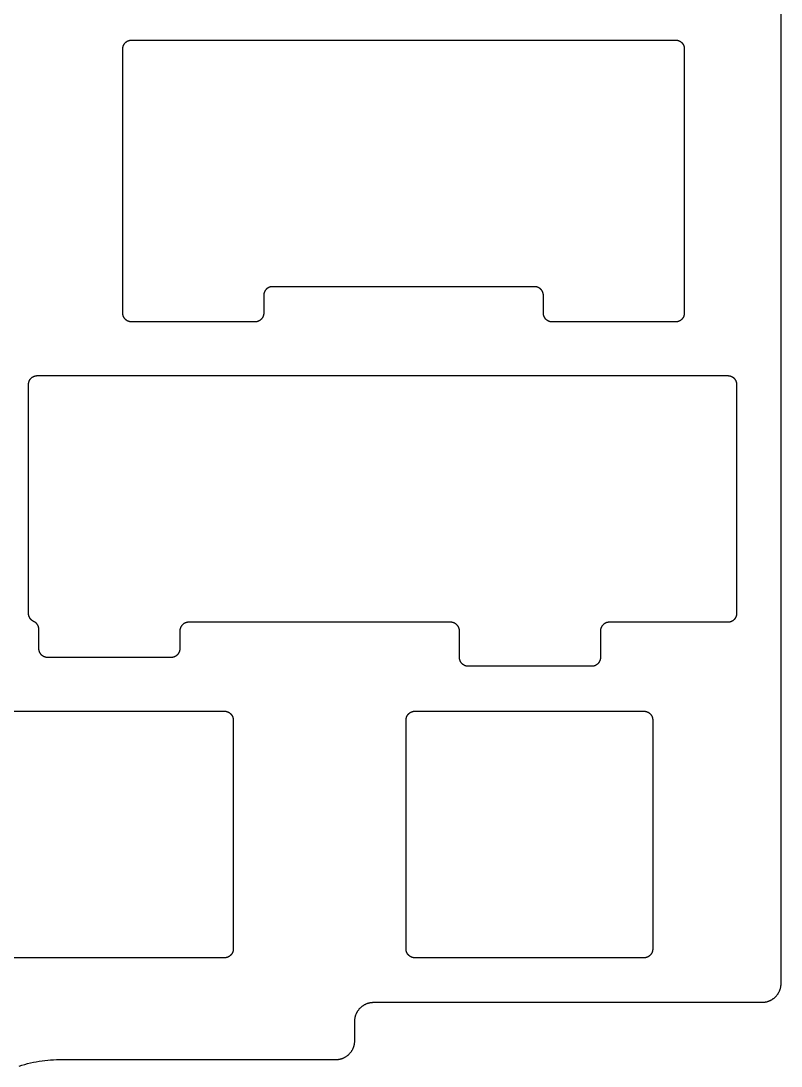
# Model space of a CAD drawing. Header units: millimetres. Extents: x 1057 to 1343, y -204 to -96.
# Drawn here: x 1299.7 to 1342.9, y -201.2 to -141.9 of the extents above; entities that cross this region are included whole.
import ezdxf

# ---------------------------------------------------------------- set-up
doc = ezdxf.new("R2010")
doc.units = ezdxf.units.MM
doc.layers.add('Layer 01', color=18, linetype='Continuous', true_color=0x000000)

msp = doc.modelspace()

# ---------------------------------------------------------------- linework, layer by layer
at = {"layer": 'Layer 01'}
for points in [[(1299.622, -201.246), (1299.782, -201.195), (1299.942, -201.147), (1300.104, -201.103), (1300.266, -201.063), (1300.429, -201.027), (1300.592, -200.995), (1300.756, -200.967), (1300.92, -200.942), (1301.084, -200.922), (1301.247, -200.905), (1301.411, -200.892), (1301.575, -200.882), (1301.738, -200.877), (1301.9, -200.875), (1317.6, -200.875), (1317.624, -200.875), (1317.648, -200.874), (1317.672, -200.873), (1317.697, -200.871), (1317.721, -200.868), (1317.746, -200.865), (1317.771, -200.861), (1317.796, -200.857), (1317.821, -200.852), (1317.846, -200.847), (1317.871, -200.84), (1317.896, -200.834), (1317.921, -200.826), (1317.946, -200.818), (1317.971, -200.809), (1317.996, -200.8), (1318.02, -200.789), (1318.045, -200.779), (1318.069, -200.767), (1318.094, -200.755), (1318.118, -200.742), (1318.142, -200.729), (1318.165, -200.715), (1318.188, -200.7), (1318.211, -200.684), (1318.234, -200.668), (1318.256, -200.652), (1318.278, -200.635), (1318.299, -200.617), (1318.32, -200.598), (1318.34, -200.58), (1318.36, -200.56), (1318.38, -200.54), (1318.398, -200.52), (1318.417, -200.499), (1318.435, -200.478), (1318.452, -200.456), (1318.468, -200.434), (1318.484, -200.411), (1318.5, -200.388), (1318.515, -200.365), (1318.529, -200.342), (1318.542, -200.318), (1318.555, -200.294), (1318.567, -200.269), (1318.579, -200.245), (1318.589, -200.22), (1318.6, -200.196), (1318.609, -200.171), (1318.618, -200.146), (1318.626, -200.121), (1318.634, -200.096), (1318.64, -200.071), (1318.647, -200.046), (1318.652, -200.021), (1318.657, -199.996), (1318.661, -199.971), (1318.665, -199.946), (1318.668, -199.921), (1318.671, -199.897), (1318.673, -199.872), (1318.674, -199.848), (1318.675, -199.824), (1318.675, -199.8), (1318.675, -198.7), (1318.675, -198.676), (1318.676, -198.652), (1318.677, -198.628), (1318.679, -198.603), (1318.682, -198.579), (1318.685, -198.554), (1318.689, -198.529), (1318.693, -198.504), (1318.698, -198.479), (1318.703, -198.454), (1318.71, -198.429), (1318.716, -198.404), (1318.724, -198.379), (1318.732, -198.354), (1318.741, -198.329), (1318.75, -198.304), (1318.761, -198.28), (1318.771, -198.255), (1318.783, -198.231), (1318.795, -198.206), (1318.808, -198.182), (1318.821, -198.158), (1318.835, -198.135), (1318.85, -198.112), (1318.866, -198.089), (1318.882, -198.066), (1318.898, -198.044), (1318.915, -198.022), (1318.933, -198.001), (1318.952, -197.98), (1318.97, -197.96), (1318.99, -197.94), (1319.01, -197.92), (1319.03, -197.902), (1319.051, -197.883), (1319.072, -197.865), (1319.094, -197.848), (1319.116, -197.832), (1319.139, -197.816), (1319.162, -197.8), (1319.185, -197.785), (1319.208, -197.771), (1319.232, -197.758), (1319.256, -197.745), (1319.281, -197.733), (1319.305, -197.721), (1319.33, -197.711), (1319.354, -197.7), (1319.379, -197.691), (1319.404, -197.682), (1319.429, -197.674), (1319.454, -197.666), (1319.479, -197.66), (1319.504, -197.653), (1319.529, -197.648), (1319.554, -197.643), (1319.579, -197.639), (1319.604, -197.635), (1319.629, -197.632), (1319.653, -197.629), (1319.678, -197.627), (1319.702, -197.626), (1319.726, -197.625), (1319.75, -197.625), (1341.8, -197.625), (1341.824, -197.625), (1341.848, -197.624), (1341.872, -197.623), (1341.897, -197.621), (1341.921, -197.618), (1341.946, -197.615), (1341.971, -197.611), (1341.996, -197.607), (1342.021, -197.602), (1342.046, -197.597), (1342.071, -197.59), (1342.096, -197.584), (1342.121, -197.576), (1342.146, -197.568), (1342.171, -197.559), (1342.196, -197.55), (1342.22, -197.539), (1342.245, -197.529), (1342.269, -197.517), (1342.294, -197.505), (1342.318, -197.492), (1342.342, -197.479), (1342.365, -197.465), (1342.388, -197.45), (1342.411, -197.434), (1342.434, -197.418), (1342.456, -197.402), (1342.478, -197.385), (1342.499, -197.367), (1342.52, -197.348), (1342.54, -197.33), (1342.56, -197.31), (1342.58, -197.29), (1342.598, -197.27), (1342.617, -197.249), (1342.635, -197.228), (1342.652, -197.206), (1342.668, -197.184), (1342.684, -197.161), (1342.7, -197.138), (1342.715, -197.115), (1342.729, -197.092), (1342.742, -197.068), (1342.755, -197.044), (1342.767, -197.019), (1342.779, -196.995), (1342.789, -196.97), (1342.8, -196.946), (1342.809, -196.921), (1342.818, -196.896), (1342.826, -196.871), (1342.834, -196.846), (1342.84, -196.821), (1342.847, -196.796), (1342.852, -196.771), (1342.857, -196.746), (1342.861, -196.721), (1342.865, -196.696), (1342.868, -196.671), (1342.871, -196.647), (1342.873, -196.622), (1342.874, -196.598), (1342.875, -196.574), (1342.875, -196.55), (1342.875, -103.45)], [(1298.275, -181.1), (1311.275, -181.1), (1311.286, -181.1), (1311.297, -181.1), (1311.309, -181.101), (1311.32, -181.102), (1311.331, -181.103), (1311.343, -181.105), (1311.354, -181.106), (1311.366, -181.108), (1311.378, -181.111), (1311.389, -181.113), (1311.401, -181.116), (1311.413, -181.119), (1311.424, -181.123), (1311.436, -181.127), (1311.447, -181.131), (1311.459, -181.135), (1311.471, -181.14), (1311.482, -181.145), (1311.493, -181.15), (1311.505, -181.156), (1311.516, -181.162), (1311.527, -181.168), (1311.538, -181.175), (1311.549, -181.182), (1311.559, -181.189), (1311.57, -181.196), (1311.58, -181.204), (1311.59, -181.212), (1311.6, -181.22), (1311.61, -181.229), (1311.619, -181.237), (1311.629, -181.246), (1311.638, -181.256), (1311.646, -181.265), (1311.655, -181.275), (1311.663, -181.285), (1311.671, -181.295), (1311.679, -181.305), (1311.686, -181.316), (1311.693, -181.326), (1311.7, -181.337), (1311.707, -181.348), (1311.713, -181.359), (1311.719, -181.37), (1311.725, -181.382), (1311.73, -181.393), (1311.735, -181.404), (1311.74, -181.416), (1311.744, -181.428), (1311.748, -181.439), (1311.752, -181.451), (1311.756, -181.462), (1311.759, -181.474), (1311.762, -181.486), (1311.764, -181.497), (1311.767, -181.509), (1311.769, -181.521), (1311.77, -181.532), (1311.772, -181.544), (1311.773, -181.555), (1311.774, -181.566), (1311.775, -181.578), (1311.775, -181.589), (1311.775, -181.6), (1311.775, -194.6), (1311.775, -194.611), (1311.775, -194.622), (1311.774, -194.634), (1311.773, -194.645), (1311.772, -194.656), (1311.77, -194.668), (1311.769, -194.679), (1311.767, -194.691), (1311.764, -194.703), (1311.762, -194.714), (1311.759, -194.726), (1311.756, -194.738), (1311.752, -194.749), (1311.748, -194.761), (1311.744, -194.772), (1311.74, -194.784), (1311.735, -194.796), (1311.73, -194.807), (1311.725, -194.818), (1311.719, -194.83), (1311.713, -194.841), (1311.707, -194.852), (1311.7, -194.863), (1311.693, -194.874), (1311.686, -194.884), (1311.679, -194.895), (1311.671, -194.905), (1311.663, -194.915), (1311.655, -194.925), (1311.646, -194.935), (1311.638, -194.944), (1311.629, -194.954), (1311.619, -194.963), (1311.61, -194.971), (1311.6, -194.98), (1311.59, -194.988), (1311.58, -194.996), (1311.57, -195.004), (1311.559, -195.011), (1311.549, -195.018), (1311.538, -195.025), (1311.527, -195.032), (1311.516, -195.038), (1311.505, -195.044), (1311.493, -195.05), (1311.482, -195.055), (1311.471, -195.06), (1311.459, -195.065), (1311.447, -195.069), (1311.436, -195.073), (1311.424, -195.077), (1311.413, -195.081), (1311.401, -195.084), (1311.389, -195.087), (1311.378, -195.089), (1311.366, -195.092), (1311.354, -195.094), (1311.343, -195.095), (1311.331, -195.097), (1311.32, -195.098), (1311.309, -195.099), (1311.297, -195.1), (1311.286, -195.1), (1311.275, -195.1), (1298.275, -195.1)]]:
    msp.add_lwpolyline(points, dxfattribs=at)
for points in [[(1314.006, -157), (1313.995, -157), (1313.983, -157), (1313.972, -157.001), (1313.961, -157.002), (1313.949, -157.003), (1313.938, -157.005), (1313.926, -157.006), (1313.915, -157.008), (1313.903, -157.011), (1313.891, -157.013), (1313.88, -157.016), (1313.868, -157.019), (1313.857, -157.023), (1313.845, -157.027), (1313.833, -157.031), (1313.822, -157.035), (1313.81, -157.04), (1313.799, -157.045), (1313.787, -157.05), (1313.776, -157.056), (1313.765, -157.062), (1313.754, -157.068), (1313.743, -157.075), (1313.732, -157.082), (1313.722, -157.089), (1313.711, -157.096), (1313.701, -157.104), (1313.691, -157.112), (1313.681, -157.12), (1313.671, -157.129), (1313.661, -157.137), (1313.652, -157.146), (1313.643, -157.156), (1313.634, -157.165), (1313.626, -157.175), (1313.618, -157.185), (1313.61, -157.195), (1313.602, -157.205), (1313.594, -157.216), (1313.587, -157.226), (1313.58, -157.237), (1313.574, -157.248), (1313.568, -157.259), (1313.562, -157.27), (1313.556, -157.282), (1313.551, -157.293), (1313.546, -157.304), (1313.541, -157.316), (1313.536, -157.328), (1313.532, -157.339), (1313.529, -157.351), (1313.525, -157.362), (1313.522, -157.374), (1313.519, -157.386), (1313.516, -157.397), (1313.514, -157.409), (1313.512, -157.421), (1313.51, -157.432), (1313.509, -157.444), (1313.508, -157.455), (1313.507, -157.466), (1313.506, -157.478), (1313.506, -157.489), (1313.506, -157.5), (1313.506, -158.5), (1313.506, -158.511), (1313.505, -158.522), (1313.505, -158.534), (1313.504, -158.545), (1313.503, -158.556), (1313.501, -158.568), (1313.499, -158.579), (1313.497, -158.591), (1313.495, -158.603), (1313.493, -158.614), (1313.49, -158.626), (1313.486, -158.638), (1313.483, -158.649), (1313.479, -158.661), (1313.475, -158.672), (1313.471, -158.684), (1313.466, -158.696), (1313.461, -158.707), (1313.456, -158.718), (1313.45, -158.73), (1313.444, -158.741), (1313.438, -158.752), (1313.431, -158.763), (1313.424, -158.774), (1313.417, -158.784), (1313.41, -158.795), (1313.402, -158.805), (1313.394, -158.815), (1313.386, -158.825), (1313.377, -158.835), (1313.368, -158.844), (1313.359, -158.854), (1313.35, -158.863), (1313.341, -158.871), (1313.331, -158.88), (1313.321, -158.888), (1313.311, -158.896), (1313.3, -158.904), (1313.29, -158.911), (1313.279, -158.918), (1313.269, -158.925), (1313.258, -158.932), (1313.247, -158.938), (1313.235, -158.944), (1313.224, -158.95), (1313.213, -158.955), (1313.201, -158.96), (1313.19, -158.965), (1313.178, -158.969), (1313.167, -158.973), (1313.155, -158.977), (1313.143, -158.981), (1313.132, -158.984), (1313.12, -158.987), (1313.108, -158.989), (1313.097, -158.992), (1313.085, -158.994), (1313.074, -158.995), (1313.062, -158.997), (1313.051, -158.998), (1313.039, -158.999), (1313.028, -159), (1313.017, -159), (1313.006, -159), (1306.006, -159), (1305.995, -159), (1305.983, -159), (1305.972, -158.999), (1305.961, -158.998), (1305.949, -158.997), (1305.938, -158.995), (1305.926, -158.994), (1305.915, -158.992), (1305.903, -158.989), (1305.891, -158.987), (1305.88, -158.984), (1305.868, -158.981), (1305.857, -158.977), (1305.845, -158.973), (1305.833, -158.969), (1305.822, -158.965), (1305.81, -158.96), (1305.799, -158.955), (1305.787, -158.95), (1305.776, -158.944), (1305.765, -158.938), (1305.754, -158.932), (1305.743, -158.925), (1305.732, -158.918), (1305.722, -158.911), (1305.711, -158.904), (1305.701, -158.896), (1305.691, -158.888), (1305.681, -158.88), (1305.671, -158.871), (1305.661, -158.863), (1305.652, -158.854), (1305.643, -158.844), (1305.634, -158.835), (1305.626, -158.825), (1305.618, -158.815), (1305.61, -158.805), (1305.602, -158.795), (1305.594, -158.784), (1305.587, -158.774), (1305.58, -158.763), (1305.574, -158.752), (1305.568, -158.741), (1305.562, -158.73), (1305.556, -158.718), (1305.551, -158.707), (1305.546, -158.696), (1305.541, -158.684), (1305.536, -158.672), (1305.532, -158.661), (1305.529, -158.649), (1305.525, -158.638), (1305.522, -158.626), (1305.519, -158.614), (1305.516, -158.603), (1305.514, -158.591), (1305.512, -158.579), (1305.51, -158.568), (1305.509, -158.556), (1305.508, -158.545), (1305.507, -158.534), (1305.506, -158.522), (1305.506, -158.511), (1305.506, -158.5), (1305.506, -143.5), (1305.506, -143.489), (1305.506, -143.478), (1305.507, -143.466), (1305.508, -143.455), (1305.509, -143.444), (1305.51, -143.432), (1305.512, -143.421), (1305.514, -143.409), (1305.516, -143.397), (1305.519, -143.386), (1305.522, -143.374), (1305.525, -143.362), (1305.529, -143.351), (1305.532, -143.339), (1305.536, -143.328), (1305.541, -143.316), (1305.546, -143.304), (1305.551, -143.293), (1305.556, -143.282), (1305.562, -143.27), (1305.568, -143.259), (1305.574, -143.248), (1305.58, -143.237), (1305.587, -143.226), (1305.594, -143.216), (1305.602, -143.205), (1305.61, -143.195), (1305.618, -143.185), (1305.626, -143.175), (1305.634, -143.165), (1305.643, -143.156), (1305.652, -143.146), (1305.661, -143.137), (1305.671, -143.129), (1305.681, -143.12), (1305.691, -143.112), (1305.701, -143.104), (1305.711, -143.096), (1305.722, -143.089), (1305.732, -143.082), (1305.743, -143.075), (1305.754, -143.068), (1305.765, -143.062), (1305.776, -143.056), (1305.787, -143.05), (1305.799, -143.045), (1305.81, -143.04), (1305.822, -143.035), (1305.833, -143.031), (1305.845, -143.027), (1305.857, -143.023), (1305.868, -143.019), (1305.88, -143.016), (1305.891, -143.013), (1305.903, -143.011), (1305.915, -143.008), (1305.926, -143.006), (1305.938, -143.005), (1305.949, -143.003), (1305.961, -143.002), (1305.972, -143.001), (1305.983, -143), (1305.995, -143), (1306.006, -143), (1336.882, -143), (1336.893, -143), (1336.904, -143), (1336.915, -143.001), (1336.927, -143.002), (1336.938, -143.003), (1336.95, -143.005), (1336.961, -143.006), (1336.973, -143.008), (1336.984, -143.011), (1336.996, -143.013), (1337.008, -143.016), (1337.019, -143.019), (1337.031, -143.023), (1337.043, -143.027), (1337.054, -143.031), (1337.066, -143.035), (1337.077, -143.04), (1337.089, -143.045), (1337.1, -143.05), (1337.111, -143.056), (1337.123, -143.062), (1337.134, -143.068), (1337.145, -143.075), (1337.155, -143.082), (1337.166, -143.089), (1337.176, -143.096), (1337.187, -143.104), (1337.197, -143.112), (1337.207, -143.12), (1337.217, -143.129), (1337.226, -143.137), (1337.235, -143.146), (1337.244, -143.156), (1337.253, -143.165), (1337.262, -143.175), (1337.27, -143.185), (1337.278, -143.195), (1337.286, -143.205), (1337.293, -143.216), (1337.3, -143.226), (1337.307, -143.237), (1337.314, -143.248), (1337.32, -143.259), (1337.326, -143.27), (1337.332, -143.282), (1337.337, -143.293), (1337.342, -143.304), (1337.347, -143.316), (1337.351, -143.328), (1337.355, -143.339), (1337.359, -143.351), (1337.362, -143.362), (1337.366, -143.374), (1337.369, -143.386), (1337.371, -143.397), (1337.373, -143.409), (1337.375, -143.421), (1337.377, -143.432), (1337.379, -143.444), (1337.38, -143.455), (1337.381, -143.466), (1337.381, -143.478), (1337.382, -143.489), (1337.382, -143.5), (1337.382, -158.5), (1337.382, -158.511), (1337.381, -158.522), (1337.381, -158.534), (1337.38, -158.545), (1337.379, -158.556), (1337.377, -158.568), (1337.375, -158.579), (1337.373, -158.591), (1337.371, -158.603), (1337.369, -158.614), (1337.366, -158.626), (1337.362, -158.638), (1337.359, -158.649), (1337.355, -158.661), (1337.351, -158.672), (1337.347, -158.684), (1337.342, -158.696), (1337.337, -158.707), (1337.332, -158.718), (1337.326, -158.73), (1337.32, -158.741), (1337.314, -158.752), (1337.307, -158.763), (1337.3, -158.774), (1337.293, -158.784), (1337.286, -158.795), (1337.278, -158.805), (1337.27, -158.815), (1337.262, -158.825), (1337.253, -158.835), (1337.244, -158.844), (1337.235, -158.854), (1337.226, -158.863), (1337.217, -158.871), (1337.207, -158.88), (1337.197, -158.888), (1337.187, -158.896), (1337.176, -158.904), (1337.166, -158.911), (1337.155, -158.918), (1337.145, -158.925), (1337.134, -158.932), (1337.123, -158.938), (1337.111, -158.944), (1337.1, -158.95), (1337.089, -158.955), (1337.077, -158.96), (1337.066, -158.965), (1337.054, -158.969), (1337.043, -158.973), (1337.031, -158.977), (1337.019, -158.981), (1337.008, -158.984), (1336.996, -158.987), (1336.984, -158.989), (1336.973, -158.992), (1336.961, -158.994), (1336.95, -158.995), (1336.938, -158.997), (1336.927, -158.998), (1336.915, -158.999), (1336.904, -159), (1336.893, -159), (1336.882, -159), (1329.882, -159), (1329.871, -159), (1329.859, -159), (1329.848, -158.999), (1329.837, -158.998), (1329.825, -158.997), (1329.814, -158.995), (1329.802, -158.994), (1329.791, -158.992), (1329.779, -158.989), (1329.767, -158.987), (1329.756, -158.984), (1329.744, -158.981), (1329.733, -158.977), (1329.721, -158.973), (1329.709, -158.969), (1329.698, -158.965), (1329.686, -158.96), (1329.675, -158.955), (1329.663, -158.95), (1329.652, -158.944), (1329.641, -158.938), (1329.63, -158.932), (1329.619, -158.925), (1329.608, -158.918), (1329.598, -158.911), (1329.587, -158.904), (1329.577, -158.896), (1329.567, -158.888), (1329.557, -158.88), (1329.547, -158.871), (1329.537, -158.863), (1329.528, -158.854), (1329.519, -158.844), (1329.51, -158.835), (1329.502, -158.825), (1329.494, -158.815), (1329.486, -158.805), (1329.478, -158.795), (1329.47, -158.784), (1329.463, -158.774), (1329.456, -158.763), (1329.45, -158.752), (1329.444, -158.741), (1329.438, -158.73), (1329.432, -158.718), (1329.427, -158.707), (1329.422, -158.696), (1329.417, -158.684), (1329.412, -158.672), (1329.408, -158.661), (1329.405, -158.649), (1329.401, -158.638), (1329.398, -158.626), (1329.395, -158.614), (1329.392, -158.603), (1329.39, -158.591), (1329.388, -158.579), (1329.386, -158.568), (1329.385, -158.556), (1329.384, -158.545), (1329.383, -158.534), (1329.382, -158.522), (1329.382, -158.511), (1329.382, -158.5), (1329.382, -157.5), (1329.382, -157.489), (1329.381, -157.478), (1329.381, -157.466), (1329.38, -157.455), (1329.379, -157.444), (1329.377, -157.432), (1329.375, -157.421), (1329.373, -157.409), (1329.371, -157.397), (1329.369, -157.386), (1329.366, -157.374), (1329.362, -157.362), (1329.359, -157.351), (1329.355, -157.339), (1329.351, -157.328), (1329.347, -157.316), (1329.342, -157.304), (1329.337, -157.293), (1329.332, -157.282), (1329.326, -157.27), (1329.32, -157.259), (1329.314, -157.248), (1329.307, -157.237), (1329.3, -157.226), (1329.293, -157.216), (1329.286, -157.205), (1329.278, -157.195), (1329.27, -157.185), (1329.262, -157.175), (1329.253, -157.165), (1329.244, -157.156), (1329.235, -157.146), (1329.226, -157.137), (1329.217, -157.129), (1329.207, -157.12), (1329.197, -157.112), (1329.187, -157.104), (1329.176, -157.096), (1329.166, -157.089), (1329.155, -157.082), (1329.145, -157.075), (1329.134, -157.068), (1329.123, -157.062), (1329.111, -157.056), (1329.1, -157.05), (1329.089, -157.045), (1329.077, -157.04), (1329.066, -157.035), (1329.054, -157.031), (1329.043, -157.027), (1329.031, -157.023), (1329.019, -157.019), (1329.008, -157.016), (1328.996, -157.013), (1328.984, -157.011), (1328.973, -157.008), (1328.961, -157.006), (1328.95, -157.005), (1328.938, -157.003), (1328.927, -157.002), (1328.915, -157.001), (1328.904, -157), (1328.893, -157), (1328.882, -157)], [(1300.743, -176.461), (1300.743, -176.444), (1300.742, -176.427), (1300.741, -176.409), (1300.74, -176.401), (1300.738, -176.392), (1300.737, -176.383), (1300.736, -176.375), (1300.734, -176.366), (1300.732, -176.357), (1300.73, -176.348), (1300.728, -176.34), (1300.726, -176.331), (1300.724, -176.322), (1300.721, -176.314), (1300.718, -176.305), (1300.716, -176.297), (1300.712, -176.288), (1300.709, -176.28), (1300.706, -176.271), (1300.702, -176.263), (1300.699, -176.254), (1300.695, -176.246), (1300.691, -176.238), (1300.687, -176.23), (1300.682, -176.221), (1300.678, -176.213), (1300.673, -176.205), (1300.668, -176.198), (1300.664, -176.19), (1300.658, -176.182), (1300.653, -176.175), (1300.648, -176.167), (1300.642, -176.16), (1300.637, -176.152), (1300.631, -176.145), (1300.625, -176.138), (1300.619, -176.131), (1300.613, -176.124), (1300.607, -176.118), (1300.601, -176.111), (1300.594, -176.105), (1300.588, -176.098), (1300.581, -176.092), (1300.574, -176.086), (1300.568, -176.08), (1300.561, -176.074), (1300.554, -176.069), (1300.547, -176.063), (1300.54, -176.058), (1300.532, -176.053), (1300.525, -176.048), (1300.518, -176.043), (1300.51, -176.038), (1300.503, -176.033), (1300.495, -176.029), (1300.48, -176.021), (1300.465, -176.013), (1300.45, -176.005), (1300.434, -175.998), (1300.419, -175.99), (1300.404, -175.982), (1300.397, -175.977), (1300.389, -175.973), (1300.382, -175.968), (1300.374, -175.963), (1300.367, -175.958), (1300.36, -175.953), (1300.353, -175.947), (1300.346, -175.942), (1300.339, -175.936), (1300.332, -175.93), (1300.325, -175.925), (1300.318, -175.919), (1300.312, -175.912), (1300.305, -175.906), (1300.299, -175.9), (1300.292, -175.893), (1300.286, -175.886), (1300.28, -175.879), (1300.274, -175.873), (1300.268, -175.865), (1300.263, -175.858), (1300.257, -175.851), (1300.252, -175.844), (1300.246, -175.836), (1300.241, -175.829), (1300.236, -175.821), (1300.231, -175.813), (1300.226, -175.805), (1300.222, -175.797), (1300.217, -175.789), (1300.213, -175.781), (1300.209, -175.773), (1300.205, -175.765), (1300.201, -175.756), (1300.197, -175.748), (1300.194, -175.74), (1300.19, -175.731), (1300.187, -175.723), (1300.184, -175.714), (1300.181, -175.706), (1300.178, -175.697), (1300.176, -175.688), (1300.173, -175.68), (1300.171, -175.671), (1300.169, -175.662), (1300.167, -175.654), (1300.165, -175.645), (1300.164, -175.636), (1300.162, -175.627), (1300.161, -175.619), (1300.16, -175.61), (1300.159, -175.601), (1300.157, -175.584), (1300.157, -175.567), (1300.156, -175.55), (1300.156, -162.55), (1300.156, -162.539), (1300.157, -162.528), (1300.157, -162.516), (1300.158, -162.505), (1300.159, -162.494), (1300.161, -162.482), (1300.163, -162.471), (1300.165, -162.459), (1300.167, -162.447), (1300.169, -162.436), (1300.172, -162.424), (1300.176, -162.412), (1300.179, -162.401), (1300.183, -162.389), (1300.187, -162.378), (1300.191, -162.366), (1300.196, -162.354), (1300.201, -162.343), (1300.206, -162.332), (1300.212, -162.32), (1300.218, -162.309), (1300.224, -162.298), (1300.231, -162.287), (1300.238, -162.276), (1300.245, -162.266), (1300.252, -162.255), (1300.26, -162.245), (1300.268, -162.235), (1300.276, -162.225), (1300.285, -162.215), (1300.294, -162.206), (1300.303, -162.196), (1300.312, -162.187), (1300.321, -162.179), (1300.331, -162.17), (1300.341, -162.162), (1300.351, -162.154), (1300.362, -162.146), (1300.372, -162.139), (1300.383, -162.132), (1300.393, -162.125), (1300.404, -162.118), (1300.415, -162.112), (1300.427, -162.106), (1300.438, -162.1), (1300.449, -162.095), (1300.461, -162.09), (1300.472, -162.085), (1300.484, -162.081), (1300.495, -162.077), (1300.507, -162.073), (1300.519, -162.069), (1300.53, -162.066), (1300.542, -162.063), (1300.554, -162.061), (1300.565, -162.058), (1300.577, -162.056), (1300.588, -162.055), (1300.6, -162.053), (1300.611, -162.052), (1300.623, -162.051), (1300.634, -162.05), (1300.645, -162.05), (1300.656, -162.05), (1339.85, -162.05), (1339.861, -162.05), (1339.872, -162.05), (1339.884, -162.051), (1339.895, -162.052), (1339.906, -162.053), (1339.918, -162.055), (1339.929, -162.056), (1339.941, -162.058), (1339.953, -162.061), (1339.964, -162.063), (1339.976, -162.066), (1339.988, -162.069), (1339.999, -162.073), (1340.011, -162.077), (1340.022, -162.081), (1340.034, -162.085), (1340.046, -162.09), (1340.057, -162.095), (1340.068, -162.1), (1340.08, -162.106), (1340.091, -162.112), (1340.102, -162.118), (1340.113, -162.125), (1340.124, -162.132), (1340.134, -162.139), (1340.145, -162.146), (1340.155, -162.154), (1340.165, -162.162), (1340.175, -162.17), (1340.185, -162.179), (1340.194, -162.187), (1340.204, -162.196), (1340.213, -162.206), (1340.221, -162.215), (1340.23, -162.225), (1340.238, -162.235), (1340.246, -162.245), (1340.254, -162.255), (1340.261, -162.266), (1340.268, -162.276), (1340.275, -162.287), (1340.282, -162.298), (1340.288, -162.309), (1340.294, -162.32), (1340.3, -162.332), (1340.305, -162.343), (1340.31, -162.354), (1340.315, -162.366), (1340.319, -162.378), (1340.323, -162.389), (1340.327, -162.401), (1340.331, -162.412), (1340.334, -162.424), (1340.337, -162.436), (1340.339, -162.447), (1340.342, -162.459), (1340.344, -162.471), (1340.345, -162.482), (1340.347, -162.494), (1340.348, -162.505), (1340.349, -162.516), (1340.35, -162.528), (1340.35, -162.539), (1340.35, -162.55), (1340.35, -175.55), (1340.35, -175.561), (1340.35, -175.572), (1340.349, -175.584), (1340.348, -175.595), (1340.347, -175.606), (1340.345, -175.618), (1340.344, -175.629), (1340.342, -175.641), (1340.339, -175.653), (1340.337, -175.664), (1340.334, -175.676), (1340.331, -175.688), (1340.327, -175.699), (1340.323, -175.711), (1340.319, -175.722), (1340.315, -175.734), (1340.31, -175.746), (1340.305, -175.757), (1340.3, -175.768), (1340.294, -175.78), (1340.288, -175.791), (1340.282, -175.802), (1340.275, -175.813), (1340.268, -175.824), (1340.261, -175.834), (1340.254, -175.845), (1340.246, -175.855), (1340.238, -175.865), (1340.23, -175.875), (1340.221, -175.885), (1340.213, -175.894), (1340.204, -175.904), (1340.194, -175.913), (1340.185, -175.921), (1340.175, -175.93), (1340.165, -175.938), (1340.155, -175.946), (1340.145, -175.954), (1340.134, -175.961), (1340.124, -175.968), (1340.113, -175.975), (1340.102, -175.982), (1340.091, -175.988), (1340.08, -175.994), (1340.068, -176), (1340.057, -176.005), (1340.046, -176.01), (1340.034, -176.015), (1340.022, -176.019), (1340.011, -176.023), (1339.999, -176.027), (1339.988, -176.031), (1339.976, -176.034), (1339.964, -176.037), (1339.953, -176.039), (1339.941, -176.042), (1339.929, -176.044), (1339.918, -176.045), (1339.906, -176.047), (1339.895, -176.048), (1339.884, -176.049), (1339.872, -176.05), (1339.861, -176.05), (1339.85, -176.05), (1333.119, -176.05), (1333.108, -176.05), (1333.097, -176.05), (1333.086, -176.051), (1333.074, -176.052), (1333.063, -176.053), (1333.051, -176.055), (1333.04, -176.056), (1333.028, -176.058), (1333.017, -176.061), (1333.005, -176.063), (1332.993, -176.066), (1332.982, -176.069), (1332.97, -176.073), (1332.958, -176.077), (1332.947, -176.081), (1332.935, -176.085), (1332.924, -176.09), (1332.912, -176.095), (1332.901, -176.1), (1332.89, -176.106), (1332.878, -176.112), (1332.867, -176.118), (1332.856, -176.125), (1332.846, -176.132), (1332.835, -176.139), (1332.825, -176.146), (1332.814, -176.154), (1332.804, -176.162), (1332.794, -176.17), (1332.784, -176.179), (1332.775, -176.187), (1332.766, -176.196), (1332.757, -176.206), (1332.748, -176.215), (1332.739, -176.225), (1332.731, -176.235), (1332.723, -176.245), (1332.715, -176.255), (1332.708, -176.266), (1332.701, -176.276), (1332.694, -176.287), (1332.687, -176.298), (1332.681, -176.309), (1332.675, -176.32), (1332.669, -176.332), (1332.664, -176.343), (1332.659, -176.354), (1332.654, -176.366), (1332.65, -176.378), (1332.646, -176.389), (1332.642, -176.401), (1332.639, -176.412), (1332.635, -176.424), (1332.632, -176.436), (1332.63, -176.447), (1332.628, -176.459), (1332.626, -176.471), (1332.624, -176.482), (1332.622, -176.494), (1332.621, -176.505), (1332.62, -176.516), (1332.62, -176.528), (1332.619, -176.539), (1332.619, -176.55), (1332.619, -178.05), (1332.619, -178.061), (1332.619, -178.072), (1332.618, -178.084), (1332.617, -178.095), (1332.616, -178.106), (1332.615, -178.118), (1332.613, -178.129), (1332.611, -178.141), (1332.609, -178.153), (1332.606, -178.164), (1332.603, -178.176), (1332.6, -178.188), (1332.596, -178.199), (1332.593, -178.211), (1332.589, -178.222), (1332.584, -178.234), (1332.579, -178.246), (1332.574, -178.257), (1332.569, -178.268), (1332.563, -178.28), (1332.557, -178.291), (1332.551, -178.302), (1332.545, -178.313), (1332.538, -178.324), (1332.531, -178.334), (1332.523, -178.345), (1332.515, -178.355), (1332.507, -178.365), (1332.499, -178.375), (1332.491, -178.385), (1332.482, -178.394), (1332.473, -178.404), (1332.464, -178.413), (1332.454, -178.421), (1332.444, -178.43), (1332.434, -178.438), (1332.424, -178.446), (1332.414, -178.454), (1332.403, -178.461), (1332.393, -178.468), (1332.382, -178.475), (1332.371, -178.482), (1332.36, -178.488), (1332.349, -178.494), (1332.338, -178.5), (1332.326, -178.505), (1332.315, -178.51), (1332.303, -178.515), (1332.292, -178.519), (1332.28, -178.523), (1332.268, -178.527), (1332.257, -178.531), (1332.245, -178.534), (1332.234, -178.537), (1332.222, -178.539), (1332.21, -178.542), (1332.199, -178.544), (1332.187, -178.545), (1332.176, -178.547), (1332.164, -178.548), (1332.153, -178.549), (1332.142, -178.55), (1332.13, -178.55), (1332.119, -178.55), (1325.119, -178.55), (1325.108, -178.55), (1325.097, -178.55), (1325.086, -178.549), (1325.074, -178.548), (1325.063, -178.547), (1325.051, -178.545), (1325.04, -178.544), (1325.028, -178.542), (1325.017, -178.539), (1325.005, -178.537), (1324.993, -178.534), (1324.982, -178.531), (1324.97, -178.527), (1324.958, -178.523), (1324.947, -178.519), (1324.935, -178.515), (1324.924, -178.51), (1324.912, -178.505), (1324.901, -178.5), (1324.89, -178.494), (1324.878, -178.488), (1324.867, -178.482), (1324.856, -178.475), (1324.846, -178.468), (1324.835, -178.461), (1324.825, -178.454), (1324.814, -178.446), (1324.804, -178.438), (1324.794, -178.43), (1324.784, -178.421), (1324.775, -178.413), (1324.766, -178.404), (1324.757, -178.394), (1324.748, -178.385), (1324.739, -178.375), (1324.731, -178.365), (1324.723, -178.355), (1324.715, -178.345), (1324.708, -178.334), (1324.701, -178.324), (1324.694, -178.313), (1324.687, -178.302), (1324.681, -178.291), (1324.675, -178.28), (1324.669, -178.268), (1324.664, -178.257), (1324.659, -178.246), (1324.654, -178.234), (1324.65, -178.222), (1324.646, -178.211), (1324.642, -178.199), (1324.639, -178.188), (1324.635, -178.176), (1324.632, -178.164), (1324.63, -178.153), (1324.628, -178.141), (1324.626, -178.129), (1324.624, -178.118), (1324.622, -178.106), (1324.621, -178.095), (1324.62, -178.084), (1324.62, -178.072), (1324.619, -178.061), (1324.619, -178.05), (1324.619, -176.55), (1324.619, -176.539), (1324.619, -176.528), (1324.618, -176.516), (1324.617, -176.505), (1324.616, -176.494), (1324.615, -176.482), (1324.613, -176.471), (1324.611, -176.459), (1324.609, -176.447), (1324.606, -176.436), (1324.603, -176.424), (1324.6, -176.412), (1324.596, -176.401), (1324.593, -176.389), (1324.589, -176.378), (1324.584, -176.366), (1324.579, -176.354), (1324.574, -176.343), (1324.569, -176.332), (1324.563, -176.32), (1324.557, -176.309), (1324.551, -176.298), (1324.545, -176.287), (1324.538, -176.276), (1324.531, -176.266), (1324.523, -176.255), (1324.515, -176.245), (1324.507, -176.235), (1324.499, -176.225), (1324.491, -176.215), (1324.482, -176.206), (1324.473, -176.196), (1324.464, -176.187), (1324.454, -176.179), (1324.444, -176.17), (1324.434, -176.162), (1324.424, -176.154), (1324.414, -176.146), (1324.403, -176.139), (1324.393, -176.132), (1324.382, -176.125), (1324.371, -176.118), (1324.36, -176.112), (1324.349, -176.106), (1324.338, -176.1), (1324.326, -176.095), (1324.315, -176.09), (1324.303, -176.085), (1324.292, -176.081), (1324.28, -176.077), (1324.268, -176.073), (1324.257, -176.069), (1324.245, -176.066), (1324.234, -176.063), (1324.222, -176.061), (1324.21, -176.058), (1324.199, -176.056), (1324.187, -176.055), (1324.176, -176.053), (1324.164, -176.052), (1324.153, -176.051), (1324.142, -176.05), (1324.13, -176.05), (1324.119, -176.05), (1309.243, -176.05), (1309.232, -176.05), (1309.221, -176.05), (1309.21, -176.051), (1309.198, -176.052), (1309.187, -176.053), (1309.175, -176.055), (1309.164, -176.056), (1309.152, -176.058), (1309.141, -176.061), (1309.129, -176.063), (1309.117, -176.066), (1309.106, -176.069), (1309.094, -176.073), (1309.082, -176.077), (1309.071, -176.081), (1309.059, -176.085), (1309.048, -176.09), (1309.036, -176.095), (1309.025, -176.1), (1309.014, -176.106), (1309.002, -176.112), (1308.991, -176.118), (1308.98, -176.125), (1308.97, -176.132), (1308.959, -176.139), (1308.949, -176.146), (1308.938, -176.154), (1308.928, -176.162), (1308.918, -176.17), (1308.908, -176.179), (1308.899, -176.187), (1308.89, -176.196), (1308.881, -176.206), (1308.872, -176.215), (1308.863, -176.225), (1308.855, -176.235), (1308.847, -176.245), (1308.839, -176.255), (1308.832, -176.266), (1308.825, -176.276), (1308.818, -176.287), (1308.811, -176.298), (1308.805, -176.309), (1308.799, -176.32), (1308.793, -176.332), (1308.788, -176.343), (1308.783, -176.354), (1308.778, -176.366), (1308.774, -176.378), (1308.77, -176.389), (1308.766, -176.401), (1308.763, -176.412), (1308.759, -176.424), (1308.756, -176.436), (1308.754, -176.447), (1308.752, -176.459), (1308.75, -176.471), (1308.748, -176.482), (1308.746, -176.494), (1308.745, -176.505), (1308.744, -176.516), (1308.744, -176.528), (1308.743, -176.539), (1308.743, -176.55), (1308.743, -177.55), (1308.743, -177.561), (1308.743, -177.572), (1308.742, -177.584), (1308.741, -177.595), (1308.74, -177.606), (1308.739, -177.618), (1308.737, -177.629), (1308.735, -177.641), (1308.733, -177.653), (1308.73, -177.664), (1308.727, -177.676), (1308.724, -177.688), (1308.72, -177.699), (1308.717, -177.711), (1308.713, -177.722), (1308.708, -177.734), (1308.703, -177.746), (1308.698, -177.757), (1308.693, -177.768), (1308.687, -177.78), (1308.681, -177.791), (1308.675, -177.802), (1308.669, -177.813), (1308.662, -177.824), (1308.655, -177.834), (1308.647, -177.845), (1308.639, -177.855), (1308.631, -177.865), (1308.623, -177.875), (1308.615, -177.885), (1308.606, -177.894), (1308.597, -177.904), (1308.588, -177.913), (1308.578, -177.921), (1308.568, -177.93), (1308.558, -177.938), (1308.548, -177.946), (1308.538, -177.954), (1308.527, -177.961), (1308.517, -177.968), (1308.506, -177.975), (1308.495, -177.982), (1308.484, -177.988), (1308.473, -177.994), (1308.462, -178), (1308.45, -178.005), (1308.439, -178.01), (1308.427, -178.015), (1308.416, -178.019), (1308.404, -178.023), (1308.392, -178.027), (1308.381, -178.031), (1308.369, -178.034), (1308.358, -178.037), (1308.346, -178.039), (1308.334, -178.042), (1308.323, -178.044), (1308.311, -178.045), (1308.3, -178.047), (1308.288, -178.048), (1308.277, -178.049), (1308.266, -178.05), (1308.254, -178.05), (1308.243, -178.05), (1301.243, -178.05), (1301.232, -178.05), (1301.221, -178.05), (1301.21, -178.049), (1301.198, -178.048), (1301.187, -178.047), (1301.175, -178.045), (1301.164, -178.044), (1301.152, -178.042), (1301.141, -178.039), (1301.129, -178.037), (1301.117, -178.034), (1301.106, -178.031), (1301.094, -178.027), (1301.082, -178.023), (1301.071, -178.019), (1301.059, -178.015), (1301.048, -178.01), (1301.036, -178.005), (1301.025, -178), (1301.014, -177.994), (1301.002, -177.988), (1300.991, -177.982), (1300.98, -177.975), (1300.97, -177.968), (1300.959, -177.961), (1300.949, -177.954), (1300.938, -177.946), (1300.928, -177.938), (1300.918, -177.93), (1300.908, -177.921), (1300.899, -177.913), (1300.89, -177.904), (1300.881, -177.894), (1300.872, -177.885), (1300.863, -177.875), (1300.855, -177.865), (1300.847, -177.855), (1300.839, -177.845), (1300.832, -177.834), (1300.825, -177.824), (1300.818, -177.813), (1300.811, -177.802), (1300.805, -177.791), (1300.799, -177.78), (1300.793, -177.768), (1300.788, -177.757), (1300.783, -177.746), (1300.778, -177.734), (1300.774, -177.722), (1300.77, -177.711), (1300.766, -177.699), (1300.763, -177.688), (1300.759, -177.676), (1300.756, -177.664), (1300.754, -177.653), (1300.752, -177.641), (1300.75, -177.629), (1300.748, -177.618), (1300.746, -177.606), (1300.745, -177.595), (1300.744, -177.584), (1300.744, -177.572), (1300.743, -177.561), (1300.743, -177.55)], [(1321.588, -181.6), (1321.588, -181.589), (1321.588, -181.578), (1321.589, -181.566), (1321.59, -181.555), (1321.591, -181.544), (1321.592, -181.532), (1321.594, -181.521), (1321.596, -181.509), (1321.598, -181.497), (1321.601, -181.486), (1321.604, -181.474), (1321.607, -181.462), (1321.61, -181.451), (1321.614, -181.439), (1321.618, -181.428), (1321.623, -181.416), (1321.627, -181.404), (1321.632, -181.393), (1321.638, -181.382), (1321.643, -181.37), (1321.649, -181.359), (1321.656, -181.348), (1321.662, -181.337), (1321.669, -181.326), (1321.676, -181.316), (1321.684, -181.305), (1321.691, -181.295), (1321.699, -181.285), (1321.708, -181.275), (1321.716, -181.265), (1321.725, -181.256), (1321.734, -181.246), (1321.743, -181.237), (1321.753, -181.229), (1321.762, -181.22), (1321.772, -181.212), (1321.782, -181.204), (1321.793, -181.196), (1321.803, -181.189), (1321.814, -181.182), (1321.825, -181.175), (1321.836, -181.168), (1321.847, -181.162), (1321.858, -181.156), (1321.869, -181.15), (1321.88, -181.145), (1321.892, -181.14), (1321.903, -181.135), (1321.915, -181.131), (1321.927, -181.127), (1321.938, -181.123), (1321.95, -181.119), (1321.962, -181.116), (1321.973, -181.113), (1321.985, -181.111), (1321.997, -181.108), (1322.008, -181.106), (1322.02, -181.105), (1322.031, -181.103), (1322.043, -181.102), (1322.054, -181.101), (1322.065, -181.1), (1322.076, -181.1), (1322.088, -181.1), (1335.088, -181.1), (1335.099, -181.1), (1335.11, -181.1), (1335.121, -181.101), (1335.132, -181.102), (1335.144, -181.103), (1335.155, -181.105), (1335.167, -181.106), (1335.178, -181.108), (1335.19, -181.111), (1335.202, -181.113), (1335.213, -181.116), (1335.225, -181.119), (1335.237, -181.123), (1335.248, -181.127), (1335.26, -181.131), (1335.272, -181.135), (1335.283, -181.14), (1335.295, -181.145), (1335.306, -181.15), (1335.317, -181.156), (1335.328, -181.162), (1335.339, -181.168), (1335.35, -181.175), (1335.361, -181.182), (1335.372, -181.189), (1335.382, -181.196), (1335.393, -181.204), (1335.403, -181.212), (1335.413, -181.22), (1335.422, -181.229), (1335.432, -181.237), (1335.441, -181.246), (1335.45, -181.256), (1335.459, -181.265), (1335.467, -181.275), (1335.476, -181.285), (1335.484, -181.295), (1335.491, -181.305), (1335.499, -181.316), (1335.506, -181.326), (1335.513, -181.337), (1335.519, -181.348), (1335.526, -181.359), (1335.532, -181.37), (1335.537, -181.382), (1335.543, -181.393), (1335.548, -181.404), (1335.552, -181.416), (1335.557, -181.428), (1335.561, -181.439), (1335.565, -181.451), (1335.568, -181.462), (1335.571, -181.474), (1335.574, -181.486), (1335.577, -181.497), (1335.579, -181.509), (1335.581, -181.521), (1335.583, -181.532), (1335.584, -181.544), (1335.585, -181.555), (1335.586, -181.566), (1335.587, -181.578), (1335.587, -181.589), (1335.588, -181.6), (1335.588, -194.6), (1335.587, -194.611), (1335.587, -194.622), (1335.586, -194.634), (1335.585, -194.645), (1335.584, -194.656), (1335.583, -194.668), (1335.581, -194.679), (1335.579, -194.691), (1335.577, -194.703), (1335.574, -194.714), (1335.571, -194.726), (1335.568, -194.738), (1335.565, -194.749), (1335.561, -194.761), (1335.557, -194.772), (1335.552, -194.784), (1335.548, -194.796), (1335.543, -194.807), (1335.537, -194.818), (1335.532, -194.83), (1335.526, -194.841), (1335.519, -194.852), (1335.513, -194.863), (1335.506, -194.874), (1335.499, -194.884), (1335.491, -194.895), (1335.484, -194.905), (1335.476, -194.915), (1335.467, -194.925), (1335.459, -194.935), (1335.45, -194.944), (1335.441, -194.954), (1335.432, -194.963), (1335.422, -194.971), (1335.413, -194.98), (1335.403, -194.988), (1335.393, -194.996), (1335.382, -195.004), (1335.372, -195.011), (1335.361, -195.018), (1335.35, -195.025), (1335.339, -195.032), (1335.328, -195.038), (1335.317, -195.044), (1335.306, -195.05), (1335.295, -195.055), (1335.283, -195.06), (1335.272, -195.065), (1335.26, -195.069), (1335.248, -195.073), (1335.237, -195.077), (1335.225, -195.081), (1335.213, -195.084), (1335.202, -195.087), (1335.19, -195.089), (1335.178, -195.092), (1335.167, -195.094), (1335.155, -195.095), (1335.144, -195.097), (1335.132, -195.098), (1335.121, -195.099), (1335.11, -195.1), (1335.099, -195.1), (1335.088, -195.1), (1322.088, -195.1), (1322.076, -195.1), (1322.065, -195.1), (1322.054, -195.099), (1322.043, -195.098), (1322.031, -195.097), (1322.02, -195.095), (1322.008, -195.094), (1321.997, -195.092), (1321.985, -195.089), (1321.973, -195.087), (1321.962, -195.084), (1321.95, -195.081), (1321.938, -195.077), (1321.927, -195.073), (1321.915, -195.069), (1321.903, -195.065), (1321.892, -195.06), (1321.88, -195.055), (1321.869, -195.05), (1321.858, -195.044), (1321.847, -195.038), (1321.836, -195.032), (1321.825, -195.025), (1321.814, -195.018), (1321.803, -195.011), (1321.793, -195.004), (1321.782, -194.996), (1321.772, -194.988), (1321.762, -194.98), (1321.753, -194.971), (1321.743, -194.963), (1321.734, -194.954), (1321.725, -194.944), (1321.716, -194.935), (1321.708, -194.925), (1321.699, -194.915), (1321.691, -194.905), (1321.684, -194.895), (1321.676, -194.884), (1321.669, -194.874), (1321.662, -194.863), (1321.656, -194.852), (1321.649, -194.841), (1321.643, -194.83), (1321.638, -194.818), (1321.632, -194.807), (1321.627, -194.796), (1321.623, -194.784), (1321.618, -194.772), (1321.614, -194.761), (1321.61, -194.749), (1321.607, -194.738), (1321.604, -194.726), (1321.601, -194.714), (1321.598, -194.703), (1321.596, -194.691), (1321.594, -194.679), (1321.592, -194.668), (1321.591, -194.656), (1321.59, -194.645), (1321.589, -194.634), (1321.588, -194.622), (1321.588, -194.611), (1321.588, -194.6)]]:
    msp.add_lwpolyline(points, close=True, dxfattribs=at)

doc.saveas('drawing.dxf')
